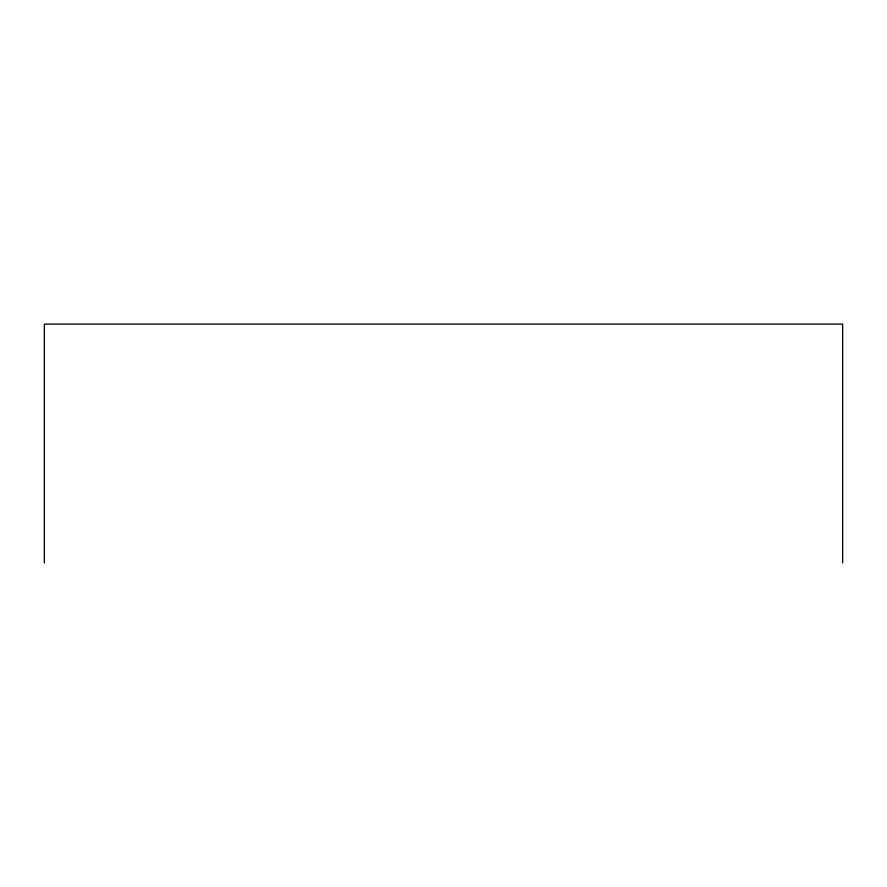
<?xml version="1.0" encoding="UTF-8"?>
<svg xmlns="http://www.w3.org/2000/svg" width="887" height="887" viewBox="0 0 887 887"><rect width="100%" height="100%" fill="white"/><g stroke="black" fill="none" stroke-linecap="round" stroke-linejoin="round"><path stroke-width="1.33" d="M842.65 562.901L842.65 324.099L44.35 324.099L44.35 562.901"/></g></svg>
